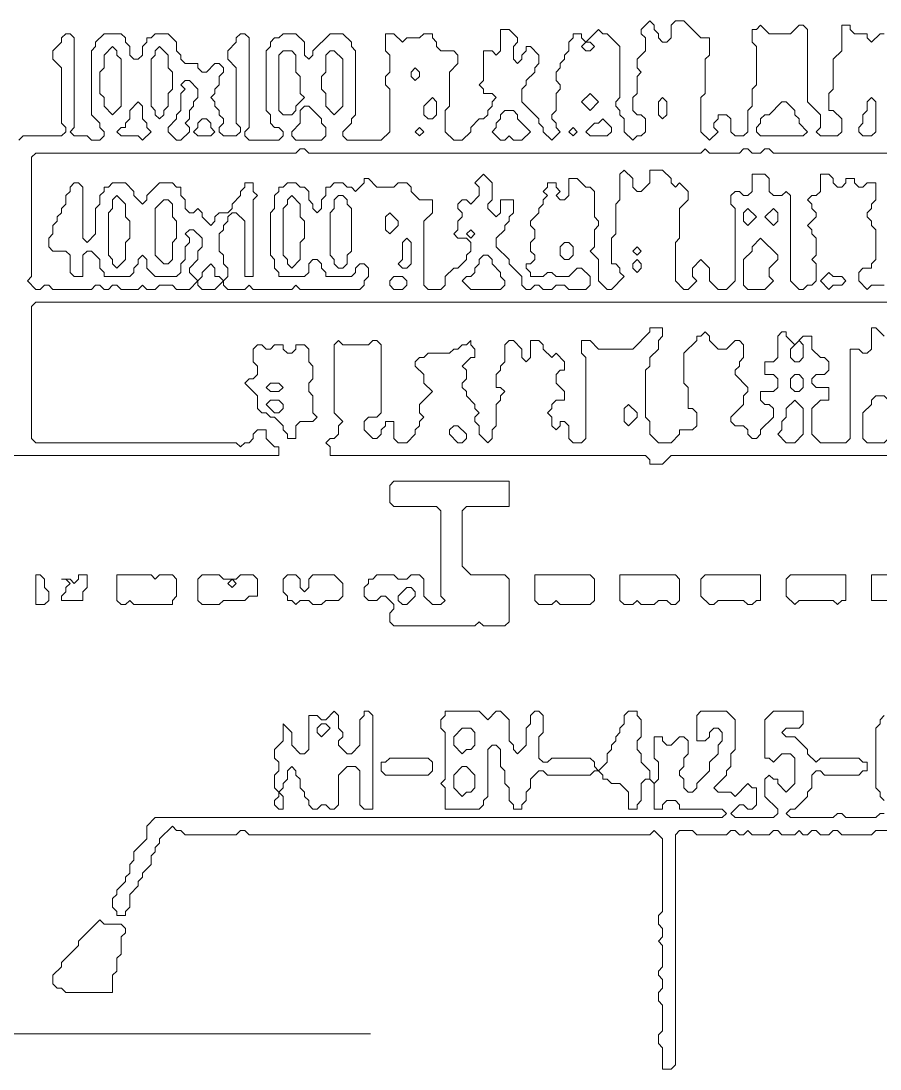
# Model space of a CAD drawing. Header units: millimetres. Extents: x 4 to 412, y 4 to 290.
# Drawn here: x 315.66 to 333.31, y 145.46 to 167 of the extents above; entities that cross this region are included whole.
import ezdxf

# ---------------------------------------------------------------- set-up
doc = ezdxf.new("R2010")
doc.units = ezdxf.units.MM
for name, color, linetype, lineweight in [('TRACE_CURVE', 6, 'Continuous', 0), ('TRACE_STRAIGHT', 5, 'Continuous', 0), ('TRACE_TEXT_SYMBOL', 6, 'Continuous', 0)]:
    doc.layers.add(name, color=color, linetype=linetype, lineweight=lineweight)

msp = doc.modelspace()

# ---------------------------------------------------------------- linework, layer by layer
at = {"layer": 'TRACE_CURVE', "color": 6}
for points in [[(331.819, 166.829), (331.732, 166.917), (331.644, 166.917), (331.469, 166.742), (331.031, 166.742), (330.856, 166.917), (330.768, 166.829), (330.681, 166.829), (330.681, 166.566), (330.768, 166.479), (330.768, 165.691), (330.681, 165.603), (330.681, 165.253), (330.593, 165.165), (330.593, 164.727), (330.505, 164.64), (330.33, 164.64), (330.243, 164.727), (330.243, 164.99), (330.155, 165.078), (329.98, 165.078), (329.98, 164.99), (329.892, 164.902), (329.892, 164.815), (329.98, 164.727), (329.805, 164.552), (329.63, 164.727), (329.63, 165.428), (329.717, 165.515), (329.717, 166.216), (329.805, 166.304), (329.805, 166.654), (329.63, 166.654), (329.279, 167.004), (329.104, 167.004), (329.017, 166.917), (329.017, 166.654), (328.929, 166.566), (328.842, 166.566), (328.754, 166.654), (328.754, 166.742), (328.666, 166.829), (328.666, 166.917), (328.579, 167.004), (328.404, 166.829), (328.404, 166.742), (328.491, 166.654), (328.491, 166.391), (328.316, 166.216), (328.316, 166.041), (328.404, 165.953), (328.316, 165.866), (328.316, 165.515), (328.229, 165.428), (328.229, 165.165), (328.316, 165.078), (328.404, 165.078), (328.491, 164.99), (328.491, 164.727), (328.404, 164.64), (328.316, 164.64), (328.229, 164.552), (328.053, 164.727), (328.053, 164.99)], [(328.053, 164.99), (327.966, 165.078), (327.966, 165.165), (327.878, 165.253), (327.878, 165.34), (327.966, 165.428), (327.966, 166.479), (327.703, 166.742), (327.616, 166.742), (327.528, 166.829), (327.265, 166.566), (327.178, 166.654), (327.178, 166.742), (327.003, 166.742), (327.003, 166.654), (326.915, 166.566), (326.915, 166.391), (326.827, 166.304), (326.827, 166.216), (326.74, 166.128), (326.74, 166.041), (326.652, 165.953), (326.652, 165.778), (326.74, 165.691), (326.74, 165.603), (326.652, 165.515), (326.652, 165.165), (326.565, 165.078), (326.565, 164.99), (326.652, 164.902), (326.652, 164.815), (326.74, 164.727), (326.565, 164.552), (326.389, 164.727), (326.389, 164.815), (326.302, 164.902), (326.302, 164.99), (325.952, 165.34), (325.952, 165.603), (326.039, 165.691), (326.039, 165.778), (326.214, 165.953), (326.214, 166.041), (326.302, 166.128), (326.302, 166.304), (326.127, 166.479), (326.039, 166.479), (326.039, 166.391), (325.952, 166.304), (325.952, 166.216), (325.864, 166.128), (325.776, 166.216), (325.776, 166.479), (325.864, 166.566), (325.864, 166.654), (325.689, 166.829), (325.514, 166.829), (325.514, 166.391), (325.426, 166.304), (325.339, 166.391), (325.163, 166.391), (325.163, 165.778), (325.076, 165.691), (325.163, 165.603)], [(333.395, 166.742), (333.308, 166.742), (333.133, 166.566), (333.045, 166.654), (333.045, 166.742), (332.782, 166.742), (332.695, 166.829), (332.695, 166.917), (332.52, 166.917), (332.52, 166.391), (332.345, 166.216), (332.345, 165.603), (332.257, 165.515), (332.257, 165.165), (332.345, 165.165), (332.52, 164.99), (332.52, 164.727), (332.432, 164.64), (332.082, 164.64), (331.994, 164.727), (332.082, 164.815), (332.082, 165.078), (331.819, 165.34), (331.819, 166.829)], [(317.807, 166.654), (317.72, 166.742), (317.369, 166.742), (317.194, 166.566), (317.194, 166.479), (317.107, 166.391), (317.107, 165.078), (317.282, 164.902), (317.282, 164.815), (317.369, 164.727), (317.369, 164.64), (317.282, 164.552), (317.107, 164.552), (317.019, 164.64), (316.756, 164.64), (316.669, 164.727), (316.756, 164.815), (316.756, 166.654), (316.669, 166.742), (316.581, 166.742), (316.494, 166.654), (316.494, 166.566), (316.318, 166.391), (316.318, 166.216), (316.494, 166.041), (316.494, 164.902), (316.581, 164.815), (316.581, 164.727), (316.494, 164.64), (315.705, 164.64), (315.618, 164.552)], [(320.697, 165.165), (320.785, 165.078), (320.785, 164.902), (320.872, 164.815), (320.96, 164.815), (321.047, 164.727), (321.047, 164.64), (320.96, 164.552), (320.347, 164.552), (320.259, 164.64), (320.259, 164.727), (320.347, 164.815), (320.347, 166.654), (320.259, 166.742), (320.172, 166.742), (320.084, 166.654), (320.084, 166.566), (319.909, 166.391), (319.909, 166.216), (320.084, 166.041), (320.084, 164.902), (320.172, 164.815), (320.172, 164.727), (320.084, 164.64), (319.821, 164.64), (319.734, 164.727), (319.734, 164.815), (319.821, 164.902), (319.821, 164.99), (319.734, 165.078), (319.734, 165.165), (319.646, 165.253), (319.646, 165.34), (319.559, 165.428), (319.646, 165.515), (319.646, 165.603), (319.734, 165.691), (319.734, 165.866), (319.821, 165.953), (319.821, 166.041), (319.734, 166.128), (319.646, 166.128), (319.471, 165.953), (319.384, 165.953), (319.296, 166.041), (319.296, 166.128), (319.033, 166.128), (318.946, 166.216), (318.946, 166.304), (318.858, 166.391), (318.858, 166.566), (318.683, 166.742), (318.42, 166.742), (318.333, 166.654), (318.245, 166.654), (318.245, 166.566), (318.157, 166.479), (318.157, 166.304), (318.07, 166.216), (317.982, 166.216), (317.895, 166.304), (317.895, 166.479), (317.807, 166.566), (317.807, 166.654)], [(325.163, 165.603), (325.163, 165.515), (325.339, 165.515), (325.426, 165.428), (325.339, 165.34), (325.339, 165.253), (325.251, 165.165), (325.251, 165.078), (325.163, 164.99), (325.076, 164.99), (324.901, 164.815), (324.901, 164.727), (324.726, 164.552), (324.55, 164.552), (324.375, 164.727), (324.375, 165.165), (324.463, 165.253), (324.463, 165.953), (324.638, 166.128), (324.638, 166.304), (324.55, 166.391), (324.288, 166.391), (324.2, 166.479), (324.2, 166.566), (324.113, 166.654), (324.113, 166.742), (323.937, 166.742), (323.85, 166.654), (323.587, 166.654), (323.5, 166.566), (323.324, 166.742), (323.149, 166.742), (323.149, 166.391), (323.237, 166.304), (323.237, 165.953), (323.149, 165.866), (323.149, 165.691), (323.237, 165.603), (323.237, 164.727), (323.062, 164.552), (322.361, 164.552), (322.273, 164.64), (322.273, 164.727), (322.449, 164.902), (322.449, 164.99), (322.536, 165.078), (322.536, 166.391), (322.449, 166.479), (322.449, 166.566), (322.273, 166.742), (322.011, 166.742), (321.66, 166.391), (321.66, 166.304), (321.573, 166.216), (321.485, 166.304), (321.485, 166.566), (321.31, 166.742), (321.047, 166.742), (320.96, 166.654), (320.872, 166.654), (320.785, 166.566), (320.785, 166.479), (320.697, 166.391), (320.697, 165.165)], [(321.31, 164.289), (321.398, 164.377), (321.485, 164.377), (321.573, 164.289), (329.63, 164.289), (329.717, 164.377), (329.805, 164.289), (330.418, 164.289), (330.505, 164.377), (330.593, 164.377), (330.681, 164.289), (330.856, 164.289), (330.943, 164.377), (331.031, 164.377), (331.118, 164.289), (339.438, 164.289)], [(317.282, 162.1), (317.282, 161.925), (317.369, 161.837), (317.369, 161.75), (317.895, 161.75), (317.982, 161.837), (317.982, 161.925), (318.07, 162.012), (318.07, 162.1), (318.157, 162.188), (318.245, 162.1), (318.245, 161.925), (318.42, 161.75), (318.858, 161.75), (318.946, 161.837), (318.946, 162.012), (319.033, 162.1), (319.033, 162.363), (319.121, 162.45), (319.121, 162.538), (319.033, 162.626), (319.121, 162.713), (319.208, 162.713), (319.384, 162.538), (319.384, 162.363), (319.296, 162.275), (319.296, 162.1), (319.121, 161.925), (319.121, 161.837), (319.296, 161.662), (319.121, 161.487), (318.858, 161.487), (318.771, 161.575), (318.508, 161.575), (318.42, 161.487), (318.245, 161.487), (318.157, 161.575), (318.07, 161.487), (317.72, 161.487), (317.632, 161.575), (317.544, 161.575), (317.457, 161.487), (317.369, 161.487), (317.282, 161.575), (317.194, 161.575), (317.107, 161.487), (316.318, 161.487), (316.231, 161.575), (316.143, 161.575), (316.056, 161.487), (315.968, 161.487), (315.793, 161.662), (315.881, 161.75), (315.881, 164.202), (315.968, 164.289), (321.31, 164.289)], [(325.776, 163.063), (325.776, 163.326), (325.514, 163.326), (325.514, 163.063), (325.426, 162.976), (325.251, 163.151), (325.251, 163.239), (325.339, 163.326), (325.339, 163.676), (325.163, 163.852), (324.988, 163.676), (325.076, 163.589), (325.076, 163.414), (324.901, 163.239), (324.813, 163.326), (324.726, 163.326), (324.638, 163.239), (324.638, 163.151), (324.726, 163.063), (324.726, 162.976), (324.638, 162.888), (324.638, 162.713), (324.55, 162.626), (324.638, 162.538), (324.813, 162.538), (324.901, 162.45), (324.901, 162.275), (324.813, 162.188), (324.813, 162.1), (324.638, 161.925), (324.55, 161.925), (324.375, 161.75), (324.375, 161.575), (324.288, 161.487), (324.025, 161.487), (323.937, 161.575), (323.937, 162.888), (324.113, 163.063), (324.113, 163.326), (323.85, 163.326), (323.675, 163.501), (323.675, 163.589), (323.587, 163.676), (323.412, 163.676), (323.324, 163.589), (322.974, 163.589), (322.799, 163.764), (322.711, 163.764), (322.711, 163.676), (322.536, 163.501), (322.449, 163.589), (322.361, 163.589), (322.273, 163.676), (322.098, 163.676), (322.011, 163.589), (321.923, 163.589), (321.923, 163.414), (321.836, 163.326), (321.836, 163.151), (321.748, 163.063), (321.66, 163.151), (321.66, 163.239), (321.573, 163.326), (321.573, 163.501)], [(327.44, 162.976), (327.44, 163.501), (327.353, 163.589), (327.265, 163.589), (327.09, 163.764), (326.915, 163.764), (326.915, 163.414), (326.827, 163.326), (326.74, 163.326), (326.652, 163.414), (326.74, 163.501), (326.652, 163.589), (326.652, 163.676), (326.477, 163.676), (326.477, 163.589), (326.389, 163.501), (326.477, 163.414), (326.389, 163.326), (326.389, 163.239), (326.302, 163.151), (326.302, 163.063), (326.127, 162.888), (326.127, 162.801), (326.214, 162.713), (326.214, 162.538), (326.127, 162.45), (326.127, 162.275), (326.214, 162.188), (326.214, 162.1), (326.127, 162.012), (326.039, 162.012), (326.039, 161.925), (326.127, 161.837), (326.127, 161.75), (326.389, 161.75), (326.477, 161.837), (326.565, 161.837), (326.652, 161.75), (326.915, 161.75), (327.09, 161.925), (327.178, 161.925), (327.353, 161.75), (327.353, 161.575), (327.265, 161.487), (326.915, 161.487), (326.827, 161.575), (326.652, 161.575), (326.565, 161.487), (326.389, 161.487), (326.302, 161.575), (326.214, 161.575), (326.127, 161.487), (326.039, 161.487), (325.952, 161.575), (325.952, 161.75), (325.689, 162.012), (325.689, 162.1), (325.426, 162.363), (325.426, 162.538), (325.601, 162.713), (325.601, 162.801), (325.689, 162.888), (325.689, 162.976), (325.776, 163.063)], [(331.381, 163.501), (331.294, 163.414), (331.118, 163.414), (331.031, 163.501), (331.031, 163.764), (330.943, 163.852), (330.681, 163.852), (330.681, 163.501), (330.593, 163.414), (330.505, 163.414), (330.418, 163.501), (330.33, 163.501), (330.243, 163.414), (330.243, 163.239), (330.33, 163.151), (330.33, 161.662), (330.155, 161.487), (329.98, 161.487), (329.805, 161.662), (329.805, 161.925), (329.63, 162.1), (329.455, 161.925), (329.455, 161.75), (329.542, 161.662), (329.367, 161.487), (329.279, 161.487), (329.104, 161.662), (329.104, 162.45), (329.192, 162.538), (329.192, 163.151), (329.367, 163.326), (329.367, 163.501), (329.192, 163.676), (329.104, 163.589), (329.017, 163.676), (329.017, 163.764), (328.842, 163.939), (328.579, 163.939), (328.579, 163.676), (328.404, 163.501), (328.316, 163.501), (328.229, 163.589), (328.229, 163.764), (328.053, 163.939), (327.966, 163.852), (327.966, 163.326), (327.878, 163.239), (327.878, 162.626), (327.791, 162.538), (327.791, 162.012), (327.878, 162.012), (327.966, 161.925), (327.966, 161.837), (328.053, 161.75), (327.791, 161.487), (327.703, 161.487), (327.528, 161.662), (327.528, 162.1), (327.353, 162.275), (327.44, 162.363), (327.44, 162.713), (327.528, 162.801), (327.528, 162.888), (327.44, 162.976)], [(333.395, 161.575), (333.133, 161.575), (333.045, 161.487), (332.87, 161.662), (332.87, 161.837), (332.958, 161.925), (333.133, 161.925), (333.133, 162.012), (333.22, 162.1), (333.22, 162.713), (333.133, 162.801), (333.133, 162.888), (333.045, 162.976), (333.045, 163.063), (333.133, 163.151), (333.133, 163.239), (333.22, 163.326), (333.22, 163.676), (333.045, 163.676), (332.958, 163.589), (332.87, 163.589), (332.782, 163.676), (332.782, 163.764), (332.607, 163.764), (332.607, 163.676), (332.52, 163.589), (332.432, 163.589), (332.345, 163.676), (332.345, 163.764), (332.257, 163.852), (332.082, 163.852), (332.082, 163.501), (331.994, 163.414), (331.907, 163.414), (331.819, 163.326), (331.907, 163.239), (331.907, 163.151), (331.994, 163.063), (331.994, 162.976), (331.819, 162.801), (331.907, 162.713), (331.907, 162.626), (331.994, 162.538), (331.994, 162.188), (331.907, 162.1), (331.994, 162.012), (331.994, 161.662), (331.907, 161.575), (331.819, 161.575), (331.732, 161.487), (331.644, 161.487), (331.469, 161.662), (331.469, 163.414), (331.381, 163.501)], [(320.259, 163.676), (320.259, 163.589), (320.172, 163.501), (320.172, 163.414), (319.997, 163.239), (319.997, 163.151), (319.909, 163.063), (319.734, 163.063), (319.646, 162.976), (319.646, 162.888), (319.559, 162.801), (319.384, 162.976), (319.384, 163.063), (319.296, 163.151), (319.208, 163.063), (319.121, 163.063), (319.033, 163.151), (319.033, 163.326), (318.946, 163.414), (318.946, 163.589), (318.858, 163.589), (318.771, 163.676), (318.508, 163.676), (318.245, 163.414), (318.245, 163.326), (318.157, 163.239), (317.982, 163.414), (317.982, 163.501), (317.807, 163.676), (317.544, 163.676), (317.457, 163.589), (317.369, 163.589), (317.369, 163.501), (317.282, 163.414), (317.282, 163.239), (317.194, 163.151), (317.194, 162.626), (317.019, 162.45), (316.931, 162.538), (316.931, 163.589), (316.844, 163.676), (316.756, 163.676), (316.669, 163.589), (316.669, 163.501), (316.581, 163.414), (316.581, 163.239), (316.494, 163.151), (316.494, 163.063), (316.406, 162.976), (316.406, 162.888), (316.318, 162.801), (316.318, 162.626), (316.231, 162.538), (316.231, 162.363), (316.318, 162.275), (316.581, 162.275), (316.669, 162.188), (316.669, 161.837), (316.756, 161.75), (316.931, 161.75), (316.931, 162.188), (317.019, 162.275), (317.107, 162.275), (317.282, 162.1)], [(321.573, 163.501), (321.485, 163.589), (321.398, 163.589), (321.31, 163.676), (321.135, 163.676), (321.047, 163.589), (320.96, 163.589), (320.96, 163.501), (320.872, 163.414), (320.872, 163.151), (320.785, 163.063), (320.785, 162.188), (320.872, 162.1), (320.872, 161.925), (320.96, 161.837), (320.96, 161.75), (321.485, 161.75), (321.573, 161.837), (321.573, 162.012), (321.66, 162.1), (321.748, 162.1), (321.836, 162.012), (321.836, 161.925), (321.923, 161.837), (321.923, 161.75), (322.449, 161.75), (322.536, 161.837), (322.536, 161.925), (322.624, 162.012), (322.711, 162.012), (322.799, 161.925), (322.799, 161.75), (322.711, 161.662), (322.711, 161.575), (322.624, 161.487), (321.398, 161.487), (321.31, 161.575), (321.223, 161.487), (320.434, 161.487), (320.347, 161.575), (320.259, 161.487), (319.909, 161.487), (319.821, 161.575), (319.821, 161.662), (319.909, 161.75), (319.909, 161.925), (319.821, 162.012), (319.821, 162.188), (319.734, 162.275), (319.734, 162.626), (319.821, 162.713), (319.821, 162.801), (319.909, 162.888), (319.909, 162.976), (319.997, 163.063), (320.084, 163.063), (320.259, 162.888), (320.259, 161.75), (320.434, 161.75), (320.434, 163.326), (320.522, 163.414), (320.434, 163.501), (320.434, 163.676), (320.259, 163.676)], [(314.742, 158.072), (320.96, 158.072), (320.96, 158.247), (320.872, 158.247), (320.697, 158.422), (320.697, 158.597), (320.522, 158.597), (320.434, 158.51), (320.434, 158.422), (320.347, 158.334), (320.259, 158.334), (320.172, 158.247), (320.084, 158.334), (315.968, 158.334), (315.881, 158.422), (315.881, 161.137), (315.968, 161.224), (346.006, 161.224)], [(334.271, 155.62), (333.133, 155.62), (333.133, 155.094), (333.833, 155.094)], [(326.127, 152.73), (326.127, 152.554), (326.039, 152.467), (326.039, 152.117), (325.864, 151.941), (325.776, 152.029), (325.776, 152.117), (325.689, 152.204), (325.689, 152.642), (325.514, 152.817), (325.426, 152.817), (325.251, 152.642), (325.076, 152.817), (324.375, 152.817), (324.375, 152.73), (324.288, 152.642), (324.288, 152.467), (324.375, 152.379), (324.375, 151.416), (324.288, 151.328), (324.375, 151.241), (324.375, 150.803), (325.076, 150.803), (325.163, 150.891), (325.163, 150.978), (325.251, 151.066), (325.251, 152.029), (325.339, 152.117), (325.426, 152.117), (325.514, 152.029), (325.514, 151.679), (325.601, 151.591), (325.601, 151.328), (325.689, 151.241), (325.689, 150.978), (325.776, 150.891), (325.776, 150.803), (325.952, 150.803), (325.952, 150.891), (326.039, 150.978), (326.039, 151.153), (326.127, 151.241), (326.127, 151.416), (326.302, 151.591), (326.389, 151.591), (326.477, 151.504), (327.353, 151.504), (327.44, 151.591), (327.528, 151.591), (327.616, 151.504), (327.616, 151.416), (327.703, 151.416), (327.791, 151.328), (327.966, 151.328), (328.141, 151.153), (328.141, 150.803), (328.316, 150.803), (328.316, 150.891), (328.404, 150.978), (328.404, 151.328), (328.491, 151.416), (328.579, 151.416), (328.666, 151.328), (328.666, 150.803)], [(330.068, 152.379), (330.068, 152.204), (329.98, 152.117), (329.98, 151.941), (329.805, 151.766), (329.805, 151.591), (329.542, 151.328), (329.542, 151.241), (329.455, 151.153), (329.367, 151.153), (329.279, 151.241), (329.279, 151.416), (329.192, 151.504), (329.192, 151.591), (329.279, 151.679), (329.279, 151.854), (329.367, 151.941), (329.367, 152.204), (329.279, 152.292), (329.192, 152.292), (329.017, 152.117), (328.929, 152.117), (328.842, 152.204), (328.842, 152.292), (328.666, 152.292), (328.666, 151.854), (328.754, 151.766), (328.754, 151.416), (328.666, 151.328), (328.579, 151.416), (328.579, 151.591), (328.404, 151.766), (328.404, 151.941), (328.316, 152.029), (328.316, 152.204), (328.404, 152.292), (328.404, 152.642), (328.316, 152.73), (328.316, 152.817), (328.141, 152.817), (328.053, 152.73), (328.053, 152.554), (327.966, 152.467), (327.966, 152.379), (327.878, 152.292), (327.878, 152.204), (327.791, 152.117), (327.791, 152.029), (327.703, 151.941), (327.703, 151.766), (327.528, 151.591), (327.44, 151.679), (327.44, 151.766), (327.353, 151.854), (326.565, 151.854), (326.477, 151.766), (326.389, 151.766), (326.302, 151.854), (326.302, 152.292), (326.389, 152.379), (326.389, 152.73), (326.302, 152.817), (326.214, 152.817), (326.127, 152.73)], [(333.045, 151.591), (333.045, 151.766), (332.958, 151.766), (332.87, 151.854), (332.082, 151.854), (331.994, 151.766), (331.819, 151.941), (331.819, 152.029), (331.556, 152.292), (331.381, 152.292), (331.294, 152.379), (331.381, 152.467), (331.644, 152.467), (331.732, 152.554), (331.732, 152.817), (331.118, 152.817), (330.943, 152.642), (330.943, 151.854), (331.031, 151.854), (331.118, 151.766), (331.294, 151.941), (331.469, 151.941), (331.556, 151.854), (331.556, 151.328), (331.381, 151.153), (331.206, 151.328), (331.206, 151.416), (331.118, 151.416), (331.031, 151.504), (330.943, 151.416), (330.943, 151.066), (331.206, 150.803), (331.206, 150.715), (331.118, 150.628), (330.33, 150.628), (330.243, 150.715), (330.418, 150.891), (330.505, 150.891), (330.593, 150.803), (330.681, 150.803), (330.768, 150.891), (330.768, 151.241), (330.681, 151.241), (330.593, 151.328), (330.33, 151.066), (330.243, 151.153), (329.98, 151.153), (329.892, 151.241), (330.155, 151.504), (330.155, 151.591), (330.243, 151.679), (330.243, 151.941), (330.33, 152.029), (330.33, 152.642), (330.155, 152.817), (329.63, 152.817), (329.542, 152.73), (329.542, 152.204), (329.717, 152.204), (329.805, 152.292), (329.805, 152.379), (329.892, 152.467), (329.98, 152.467), (330.068, 152.379)], [(333.395, 152.73), (333.308, 152.642), (333.308, 152.554), (333.22, 152.467), (333.22, 151.241), (333.308, 151.153), (333.308, 151.066), (333.395, 150.978)], [(333.395, 150.715), (333.308, 150.715), (333.22, 150.628), (332.607, 150.628), (332.52, 150.715), (332.432, 150.715), (332.345, 150.628), (331.469, 150.628), (331.381, 150.715), (331.469, 150.803), (331.556, 150.803), (331.819, 151.066), (331.819, 151.153), (331.907, 151.241), (331.907, 151.504), (331.994, 151.591), (332.082, 151.591), (332.169, 151.504), (332.87, 151.504), (332.958, 151.591), (333.045, 151.591)], [(328.666, 150.803), (328.842, 150.803), (328.842, 150.891), (328.929, 150.978), (329.104, 150.978), (329.192, 150.891), (329.192, 150.803), (330.068, 150.803), (330.155, 150.715), (330.068, 150.628), (318.42, 150.628), (318.245, 150.453), (318.245, 150.19), (317.982, 149.927), (317.982, 149.752), (317.895, 149.665), (317.895, 149.489), (317.807, 149.402), (317.807, 149.314), (317.632, 149.139), (317.632, 149.051), (317.544, 148.964), (317.544, 148.789), (317.632, 148.701), (317.632, 148.614), (317.807, 148.614), (317.807, 148.701), (317.895, 148.789), (317.895, 149.051), (318.07, 149.227), (318.07, 149.314), (318.157, 149.402), (318.157, 149.489), (318.333, 149.665), (318.333, 149.84), (318.42, 149.927), (318.42, 150.015), (318.508, 150.102), (318.508, 150.19), (318.771, 150.453), (318.858, 150.365), (318.946, 150.365), (319.033, 150.278), (320.084, 150.278), (320.172, 150.365), (320.259, 150.365), (320.347, 150.278), (328.579, 150.278), (328.666, 150.365), (328.842, 150.19), (328.842, 148.701), (328.754, 148.614), (328.754, 148.438), (328.842, 148.351), (328.842, 148.176), (328.754, 148.088), (328.842, 148.001), (328.842, 147.563), (328.754, 147.475), (328.754, 147.388), (328.842, 147.3), (328.842, 147.125), (328.754, 147.037), (328.754, 146.862)], [(328.754, 146.862), (328.842, 146.775), (328.842, 146.249), (328.754, 146.162), (328.754, 145.986), (328.842, 145.899), (328.842, 145.461), (329.017, 145.461), (329.104, 145.549), (329.104, 150.278), (329.192, 150.365), (329.455, 150.365), (329.542, 150.278), (330.155, 150.278), (330.243, 150.365), (330.33, 150.365), (330.418, 150.278), (330.505, 150.278), (330.593, 150.365), (330.681, 150.278), (331.031, 150.278), (331.118, 150.365), (331.206, 150.365), (331.294, 150.278), (331.556, 150.278), (331.644, 150.365), (331.732, 150.278), (331.819, 150.278), (331.907, 150.365), (331.994, 150.365), (332.082, 150.278), (332.257, 150.278), (332.345, 150.365), (332.432, 150.365), (332.52, 150.278), (333.133, 150.278), (333.22, 150.365), (333.483, 150.365)]]:
    msp.add_lwpolyline(points, dxfattribs=at)
for points in [[(327.178, 166.479), (327.265, 166.566), (327.353, 166.566), (327.44, 166.479), (327.353, 166.391), (327.265, 166.391)], [(317.544, 166.479), (317.632, 166.391), (317.632, 166.304), (317.72, 166.216), (317.72, 165.253), (317.544, 165.078), (317.369, 165.253), (317.369, 165.428), (317.282, 165.515), (317.282, 165.953), (317.369, 166.041), (317.369, 166.304)], [(318.42, 166.391), (318.508, 166.479), (318.683, 166.304), (318.683, 166.041), (318.771, 165.953), (318.771, 165.603), (318.683, 165.515), (318.683, 165.253), (318.595, 165.165), (318.595, 165.078), (318.508, 164.99), (318.42, 165.078), (318.42, 165.165), (318.333, 165.253), (318.333, 166.216), (318.42, 166.304)], [(320.96, 166.304), (321.047, 166.391), (321.223, 166.391), (321.31, 166.304), (321.31, 165.953), (321.398, 165.866), (321.398, 165.515), (321.485, 165.428), (321.31, 165.253), (321.31, 165.165), (321.223, 165.078), (321.047, 165.078), (320.96, 165.165)], [(321.923, 166.304), (322.011, 166.391), (322.098, 166.391), (322.273, 166.216), (322.273, 165.253), (322.098, 165.078), (321.923, 165.253), (321.923, 165.515), (321.836, 165.603), (321.836, 165.866), (321.923, 165.953)], [(323.675, 165.953), (323.762, 166.041), (323.85, 165.953), (323.85, 165.866), (323.762, 165.778), (323.675, 165.866)], [(318.946, 165.691), (319.033, 165.778), (319.121, 165.778), (319.296, 165.603), (319.296, 165.428), (319.208, 165.34), (319.208, 165.253), (319.121, 165.165), (319.121, 164.99), (319.033, 164.902), (319.121, 164.815), (319.121, 164.727), (318.946, 164.552), (318.858, 164.552), (318.683, 164.727), (318.683, 164.815), (318.858, 164.99), (318.858, 165.078), (318.946, 165.165), (318.946, 165.515), (319.033, 165.603)], [(327.353, 165.515), (327.528, 165.34), (327.353, 165.165), (327.178, 165.34)], [(318.07, 165.34), (318.157, 165.253), (318.157, 164.99), (318.245, 164.902), (318.245, 164.815), (318.333, 164.727), (318.157, 164.552), (318.07, 164.64), (317.72, 164.64), (317.632, 164.727), (317.72, 164.815), (317.807, 164.815), (317.807, 164.902), (317.895, 164.99), (317.895, 165.165)], [(321.398, 165.165), (321.485, 165.253), (321.573, 165.253), (321.836, 164.99), (321.836, 164.902), (321.923, 164.815), (321.923, 164.64), (321.836, 164.552), (321.31, 164.552), (321.223, 164.64), (321.223, 164.727), (321.398, 164.902)], [(324.113, 165.428), (324.2, 165.34), (324.2, 165.078), (324.113, 164.99), (324.025, 164.99), (323.937, 165.078), (323.937, 165.253)], [(328.754, 165.34), (328.842, 165.428), (328.929, 165.34), (328.929, 165.078), (328.842, 164.99), (328.754, 165.078)], [(331.294, 165.34), (331.381, 165.34), (331.556, 165.165), (331.556, 165.078), (331.644, 164.99), (331.644, 164.902), (331.819, 164.727), (331.732, 164.64), (330.856, 164.64), (330.768, 164.727), (330.768, 164.815), (330.856, 164.902), (330.856, 164.99), (330.943, 165.078), (331.031, 165.078)], [(333.045, 165.34), (333.133, 165.428), (333.22, 165.34), (333.22, 164.727), (333.133, 164.64), (332.958, 164.64), (332.87, 164.727), (332.87, 164.815), (332.958, 164.902), (332.958, 165.078), (333.045, 165.165)], [(325.514, 165.078), (325.601, 165.165), (325.776, 165.165), (325.864, 165.078), (325.864, 164.99), (326.127, 164.727), (325.952, 164.552), (325.776, 164.552), (325.689, 164.64), (325.601, 164.552), (325.514, 164.552), (325.339, 164.727), (325.426, 164.815), (325.426, 164.902), (325.514, 164.99)], [(319.296, 164.902), (319.384, 164.99), (319.471, 164.99), (319.559, 164.902), (319.559, 164.815), (319.646, 164.727), (319.559, 164.64), (319.296, 164.64), (319.208, 164.727), (319.296, 164.815)], [(323.762, 164.727), (323.85, 164.815), (323.937, 164.727), (323.85, 164.64)], [(326.915, 164.727), (327.003, 164.815), (327.09, 164.727), (327.003, 164.64)], [(327.528, 164.902), (327.616, 164.99), (327.791, 164.815), (327.791, 164.727), (327.703, 164.64), (327.353, 164.64), (327.265, 164.727), (327.44, 164.902)], [(317.544, 163.326), (317.632, 163.414), (317.807, 163.239), (317.807, 162.976), (317.895, 162.888), (317.895, 162.538), (317.807, 162.45), (317.807, 162.1), (317.632, 161.925), (317.544, 162.012), (317.544, 162.1), (317.457, 162.188), (317.457, 163.063), (317.544, 163.151)], [(318.595, 163.326), (318.683, 163.326), (318.771, 163.239), (318.771, 162.976), (318.858, 162.888), (318.858, 162.538), (318.771, 162.45), (318.771, 162.1), (318.683, 162.012), (318.595, 162.012), (318.42, 162.188), (318.42, 163.151)], [(321.135, 163.326), (321.223, 163.414), (321.398, 163.239), (321.398, 162.976), (321.485, 162.888), (321.485, 162.538), (321.398, 162.45), (321.398, 162.1), (321.223, 161.925), (321.135, 162.012), (321.135, 162.1), (321.047, 162.188), (321.047, 163.151), (321.135, 163.239)], [(322.098, 163.326), (322.186, 163.414), (322.273, 163.414), (322.361, 163.326), (322.361, 163.239), (322.449, 163.151), (322.449, 162.275), (322.361, 162.188), (322.361, 162.012), (322.273, 161.925), (322.186, 161.925), (322.098, 162.012), (322.098, 162.1), (322.011, 162.188), (322.011, 163.063), (322.098, 163.151)], [(330.505, 163.063), (330.593, 163.151), (330.768, 162.976), (330.593, 162.801), (330.505, 162.888)], [(331.118, 163.151), (331.206, 163.063), (331.206, 162.888), (331.118, 162.801), (330.943, 162.976)], [(323.149, 162.976), (323.237, 163.063), (323.412, 162.888), (323.412, 162.801), (323.237, 162.626), (323.149, 162.713)], [(324.813, 162.626), (324.901, 162.713), (324.988, 162.626), (324.901, 162.538)], [(323.5, 162.45), (323.587, 162.538), (323.675, 162.45), (323.675, 162.012), (323.587, 161.925), (323.5, 161.925), (323.412, 162.012), (323.5, 162.1)], [(326.74, 162.363), (326.827, 162.45), (326.915, 162.45), (327.003, 162.363), (327.003, 162.188), (326.915, 162.1), (326.827, 162.1), (326.74, 162.188)], [(330.856, 162.538), (331.206, 162.188), (331.206, 162.1), (331.031, 161.925), (331.031, 161.75), (331.118, 161.662), (330.943, 161.487), (330.593, 161.487), (330.505, 161.575), (330.505, 162.1), (330.681, 162.275), (330.681, 162.363)], [(328.229, 162.275), (328.316, 162.363), (328.404, 162.275), (328.316, 162.188)], [(319.559, 162.012), (319.646, 161.925), (319.646, 161.75), (319.734, 161.75), (319.821, 161.662), (319.646, 161.487), (319.384, 161.487), (319.296, 161.575), (319.296, 161.662), (319.384, 161.75), (319.384, 161.837)], [(325.076, 162.1), (325.163, 162.188), (325.251, 162.188), (325.339, 162.1), (325.339, 162.012), (325.514, 161.837), (325.514, 161.75), (325.601, 161.662), (325.601, 161.575), (325.514, 161.487), (324.901, 161.487), (324.726, 161.662), (324.813, 161.75), (324.901, 161.75), (324.988, 161.837), (324.988, 161.925), (325.076, 162.012)], [(328.229, 162.012), (328.316, 162.1), (328.404, 162.012), (328.404, 161.925), (328.316, 161.837), (328.229, 161.925)], [(332.257, 161.837), (332.345, 161.75), (332.52, 161.75), (332.607, 161.662), (332.52, 161.575), (332.345, 161.575), (332.257, 161.487), (332.082, 161.662)], [(323.237, 161.662), (323.324, 161.75), (323.5, 161.75), (323.587, 161.662), (323.587, 161.575), (323.5, 161.487), (323.324, 161.487), (323.237, 161.575)], [(324.726, 152.467), (324.901, 152.467), (324.988, 152.379), (324.988, 152.117), (324.901, 152.029), (324.813, 152.029), (324.726, 151.941), (324.55, 152.117), (324.55, 152.292)], [(324.726, 151.679), (324.813, 151.679), (324.988, 151.504), (324.988, 151.241), (324.901, 151.153), (324.813, 151.153), (324.726, 151.066), (324.55, 151.241), (324.55, 151.504)]]:
    msp.add_lwpolyline(points, close=True, dxfattribs=at)
at = {"layer": 'TRACE_STRAIGHT', "color": 5}
msp.add_line((299.284, 146.183), (322.843, 146.183), dxfattribs=at)
at = {"layer": 'TRACE_TEXT_SYMBOL', "color": 6}
for points in [[(329.279, 159.56), (329.367, 159.473), (329.367, 159.035), (329.455, 159.035), (329.542, 158.947), (329.542, 158.685), (329.455, 158.597), (329.192, 158.597), (329.192, 158.51), (329.017, 158.334), (328.754, 158.334), (328.579, 158.51), (328.579, 158.772), (328.491, 158.86), (328.491, 159.823), (328.579, 159.911), (328.579, 160.086), (328.754, 160.261), (328.754, 160.436), (328.842, 160.524), (328.842, 160.699), (328.579, 160.699), (328.579, 160.611), (328.229, 160.261), (327.528, 160.261), (327.353, 160.436), (327.178, 160.436), (327.178, 160.173), (327.265, 160.086), (327.265, 158.422), (327.178, 158.334), (327.003, 158.334), (326.915, 158.422), (326.915, 158.685), (326.827, 158.772), (326.74, 158.772), (326.74, 158.685), (326.652, 158.597), (326.565, 158.685), (326.565, 158.86), (326.477, 158.947), (326.565, 159.035), (326.565, 159.123), (326.652, 159.21), (326.827, 159.21), (326.827, 159.385), (326.652, 159.56), (326.652, 159.736), (326.74, 159.823), (326.827, 159.823), (326.827, 159.998), (326.652, 160.173), (326.565, 160.086), (326.389, 160.261), (326.389, 160.349), (326.302, 160.436), (326.127, 160.436), (326.127, 160.086), (326.039, 159.998), (325.952, 160.086), (325.952, 160.261), (325.776, 160.436), (325.689, 160.436), (325.601, 160.349)], [(332.257, 159.473), (331.994, 159.473), (331.907, 159.56), (331.907, 159.648), (331.994, 159.736), (332.169, 159.736), (332.257, 159.823), (332.257, 159.998), (332.169, 160.086), (332.082, 160.086), (331.907, 160.261), (331.907, 160.524), (331.732, 160.524), (331.556, 160.349), (331.381, 160.524), (331.381, 160.611), (331.294, 160.611), (331.206, 160.524), (331.206, 160.086), (331.118, 159.998), (330.943, 159.998), (330.943, 159.736), (331.118, 159.736), (331.206, 159.648), (331.206, 159.473), (331.118, 159.385), (330.856, 159.385), (330.856, 159.21), (330.943, 159.123), (331.031, 159.123), (331.118, 159.035), (331.118, 158.86), (330.856, 158.597), (330.856, 158.51), (330.768, 158.422), (330.681, 158.422), (330.593, 158.51), (330.593, 158.597), (330.505, 158.685), (330.33, 158.685), (330.243, 158.772), (330.243, 158.86), (330.505, 159.123), (330.505, 159.298), (330.593, 159.385), (330.593, 159.473), (330.33, 159.736), (330.33, 159.823), (330.418, 159.911), (330.418, 159.998), (330.505, 160.086), (330.505, 160.349), (330.418, 160.436), (330.33, 160.436), (330.155, 160.261), (329.98, 160.261), (329.805, 160.436), (329.805, 160.524), (329.717, 160.611), (329.63, 160.524), (329.542, 160.524), (329.542, 160.436), (329.279, 160.173), (329.279, 159.56)], [(333.395, 160.524), (333.22, 160.699), (333.133, 160.699), (333.133, 160.261), (333.045, 160.173), (332.958, 160.173), (332.87, 160.261), (332.695, 160.261), (332.695, 158.422), (332.607, 158.334), (332.082, 158.334), (331.907, 158.51), (331.907, 159.035), (332.082, 159.21), (332.257, 159.21), (332.257, 159.473)], [(322.887, 158.422), (322.711, 158.597), (322.711, 158.772), (322.799, 158.86), (322.974, 158.86), (323.062, 158.947), (323.062, 160.349), (322.974, 160.436), (322.887, 160.436), (322.799, 160.349), (322.273, 160.349), (322.186, 160.436), (322.098, 160.349), (322.098, 158.947), (322.273, 158.772), (322.186, 158.685), (322.186, 158.51), (322.098, 158.422), (322.011, 158.422), (321.923, 158.334), (322.011, 158.247), (322.011, 158.072), (328.491, 158.072), (328.579, 157.984), (328.579, 157.896), (328.842, 157.896), (329.017, 158.072), (340.839, 158.072)], [(325.601, 160.349), (325.601, 159.998), (325.514, 159.911), (325.514, 159.823), (325.426, 159.736), (325.426, 159.473), (325.514, 159.473), (325.601, 159.385), (325.514, 159.298), (325.514, 159.21), (325.426, 159.123), (325.426, 158.685), (325.339, 158.597), (325.339, 158.422), (325.251, 158.334), (325.076, 158.51), (325.076, 158.685), (324.988, 158.772), (324.988, 158.86), (325.076, 158.947), (324.988, 159.035), (324.988, 159.123), (324.813, 159.298), (324.813, 159.385), (324.726, 159.473), (324.726, 159.56), (324.813, 159.648), (324.813, 159.823), (324.726, 159.911), (324.901, 160.086), (324.988, 160.086), (324.988, 160.261), (324.901, 160.349), (324.901, 160.436), (324.813, 160.349), (324.726, 160.349), (324.638, 160.261), (324.55, 160.261), (324.463, 160.173), (324.025, 160.173), (323.937, 160.086), (323.85, 160.086), (323.762, 159.998), (323.762, 159.911), (323.937, 159.736), (323.937, 159.56), (324.113, 159.385), (323.85, 159.123), (323.85, 158.947), (323.937, 158.86), (323.85, 158.772), (323.85, 158.685), (323.762, 158.597), (323.762, 158.51), (323.587, 158.334), (323.412, 158.334), (323.324, 158.422), (323.324, 158.772), (323.149, 158.772), (323.149, 158.685), (323.062, 158.597), (323.062, 158.51), (322.974, 158.422), (322.887, 158.422)], [(322.098, 152.817), (321.923, 152.642), (321.836, 152.642), (321.748, 152.73), (321.573, 152.73), (321.573, 152.029), (321.485, 151.941), (321.398, 151.941), (321.223, 152.117), (321.223, 152.379), (321.047, 152.554), (321.047, 152.204), (320.872, 152.029), (320.872, 151.854), (320.96, 151.766), (320.96, 151.591), (320.872, 151.504), (320.872, 151.241), (320.96, 151.153), (320.96, 151.066), (320.872, 150.978), (320.872, 150.891), (320.96, 150.803), (321.047, 150.803), (321.047, 151.066), (320.96, 151.153), (321.047, 151.241), (321.047, 151.328), (321.135, 151.416), (321.135, 151.591), (321.223, 151.679), (321.31, 151.591), (321.31, 151.504), (321.398, 151.416), (321.398, 151.241), (321.485, 151.153), (321.485, 151.066), (321.573, 150.978), (321.573, 150.891), (321.66, 150.803), (321.748, 150.803), (321.836, 150.891), (321.923, 150.891), (322.011, 150.803), (322.098, 150.803), (322.186, 150.891), (322.186, 151.504), (322.361, 151.679), (322.536, 151.679), (322.624, 151.591), (322.624, 150.891), (322.711, 150.803), (322.887, 150.803), (322.887, 152.73), (322.799, 152.817), (322.711, 152.817), (322.711, 152.73), (322.624, 152.642), (322.624, 152.117), (322.449, 151.941), (322.361, 151.941), (322.186, 152.117), (322.186, 152.204), (322.273, 152.292)], [(322.273, 152.292), (322.273, 152.379), (322.186, 152.467), (322.186, 152.73), (322.098, 152.817)]]:
    msp.add_lwpolyline(points, dxfattribs=at)
for points in [[(320.522, 160.349), (320.434, 160.261), (320.434, 159.998), (320.522, 159.911), (320.522, 159.736), (320.434, 159.648), (320.347, 159.648), (320.259, 159.56), (320.522, 159.298), (320.522, 159.035), (320.61, 158.947), (320.697, 158.947), (320.785, 158.86), (320.872, 158.86), (321.047, 158.685), (321.047, 158.597), (321.135, 158.51), (321.135, 158.422), (321.31, 158.422), (321.31, 158.685), (321.398, 158.772), (321.66, 158.772), (321.748, 158.86), (321.66, 158.947), (321.66, 159.298), (321.573, 159.385), (321.573, 159.56), (321.66, 159.648), (321.66, 159.911), (321.573, 159.998), (321.573, 160.261), (321.485, 160.349), (321.31, 160.349), (321.31, 160.261), (321.223, 160.173), (321.135, 160.173), (321.047, 160.261), (321.047, 160.349), (320.872, 160.349), (320.785, 160.261), (320.697, 160.261), (320.61, 160.349)], [(331.644, 160.436), (331.732, 160.349), (331.732, 160.086), (331.644, 159.998), (331.556, 159.998), (331.469, 160.086), (331.469, 160.261)], [(331.469, 159.648), (331.556, 159.736), (331.644, 159.736), (331.732, 159.648), (331.732, 159.473), (331.644, 159.385), (331.556, 159.385), (331.469, 159.473)], [(320.697, 159.473), (320.785, 159.56), (320.96, 159.56), (321.047, 159.473), (320.96, 159.385), (320.785, 159.385)], [(320.697, 159.123), (320.785, 159.21), (320.96, 159.21), (321.047, 159.123), (321.047, 159.035), (320.96, 158.947), (320.872, 158.947)], [(331.556, 159.21), (331.732, 159.035), (331.732, 158.51), (331.556, 158.334), (331.381, 158.334), (331.206, 158.51), (331.294, 158.597), (331.294, 158.772), (331.381, 158.86), (331.381, 159.035)], [(333.133, 159.21), (333.22, 159.298), (333.395, 159.298), (333.483, 159.21), (333.483, 159.123), (333.571, 159.035), (333.571, 158.86), (333.483, 158.772), (333.483, 158.422), (333.395, 158.334), (333.045, 158.334), (332.958, 158.422), (332.958, 158.947), (333.133, 159.123)], [(328.053, 159.035), (328.141, 159.123), (328.316, 158.947), (328.316, 158.86), (328.141, 158.685), (328.053, 158.772)], [(324.463, 158.597), (324.55, 158.685), (324.638, 158.685), (324.813, 158.51), (324.813, 158.422), (324.726, 158.334), (324.638, 158.334), (324.463, 158.51)], [(323.324, 157.546), (323.237, 157.459), (323.237, 157.108), (323.324, 157.021), (324.2, 157.021), (324.288, 156.933), (324.288, 155.182), (324.375, 155.094), (324.288, 155.007), (324.113, 155.007), (323.937, 155.182), (323.937, 155.532), (323.85, 155.62), (323.675, 155.62), (323.587, 155.532), (323.412, 155.532), (323.324, 155.62), (322.974, 155.62), (322.887, 155.532), (322.799, 155.532), (322.799, 155.444), (322.711, 155.357), (322.711, 155.182), (322.799, 155.094), (322.974, 155.094), (323.062, 155.182), (323.149, 155.182), (323.324, 155.007), (323.324, 154.919), (323.237, 154.831), (323.237, 154.656), (323.324, 154.569), (324.988, 154.569), (325.076, 154.656), (325.163, 154.569), (325.601, 154.569), (325.689, 154.656), (325.689, 155.532), (325.601, 155.62), (324.901, 155.62), (324.726, 155.795), (324.726, 156.933), (324.813, 157.021), (325.689, 157.021), (325.689, 157.546)], [(315.968, 155.62), (315.968, 155.007), (316.143, 155.007), (316.231, 155.094), (316.231, 155.269), (316.143, 155.357), (316.143, 155.532), (316.056, 155.62)], [(316.844, 155.62), (316.844, 155.532), (316.756, 155.444), (316.669, 155.532), (316.494, 155.532), (316.581, 155.532), (316.669, 155.444), (316.581, 155.357), (316.581, 155.269), (316.494, 155.182), (316.494, 155.094), (316.931, 155.094), (316.931, 155.269), (317.019, 155.357), (317.019, 155.62)], [(317.632, 155.62), (317.632, 155.094), (317.72, 155.007), (317.807, 155.007), (317.895, 155.094), (317.982, 155.007), (318.771, 155.007), (318.771, 155.094), (318.858, 155.182), (318.858, 155.532), (318.771, 155.62), (318.508, 155.62), (318.42, 155.532), (318.333, 155.62)], [(319.384, 155.62), (319.296, 155.532), (319.296, 155.094), (319.384, 155.007), (319.734, 155.007), (319.821, 155.094), (320.259, 155.094), (320.347, 155.182), (320.522, 155.182), (320.522, 155.532), (320.434, 155.62), (320.172, 155.62), (320.084, 155.532), (319.821, 155.532), (319.734, 155.62)], [(321.135, 155.62), (321.047, 155.532), (321.047, 155.269), (321.135, 155.182), (321.135, 155.094), (321.223, 155.094), (321.31, 155.007), (321.398, 155.094), (321.573, 155.094), (321.66, 155.007), (321.836, 155.007), (321.923, 155.094), (322.186, 155.094), (322.273, 155.182), (322.273, 155.444), (322.098, 155.62), (321.66, 155.62), (321.573, 155.532), (321.573, 155.357), (321.485, 155.269), (321.398, 155.357), (321.398, 155.532), (321.31, 155.62)], [(326.214, 155.62), (326.214, 155.094), (326.302, 155.007), (326.565, 155.007), (326.652, 155.094), (326.74, 155.007), (327.353, 155.007), (327.44, 155.094), (327.44, 155.532), (327.353, 155.62)], [(327.966, 155.62), (327.966, 155.094), (328.053, 155.007), (328.229, 155.007), (328.316, 155.094), (328.404, 155.007), (328.666, 155.007), (328.754, 155.094), (328.929, 155.094), (329.017, 155.007), (329.104, 155.007), (329.192, 155.094), (329.192, 155.532), (329.104, 155.62)], [(329.717, 155.62), (329.63, 155.532), (329.63, 155.182), (329.805, 155.007), (329.892, 155.007), (329.98, 155.094), (330.505, 155.094), (330.593, 155.007), (330.681, 155.007), (330.768, 155.094), (330.856, 155.094), (330.856, 155.62)], [(331.469, 155.62), (331.381, 155.532), (331.381, 155.182), (331.556, 155.007), (331.644, 155.094), (332.345, 155.094), (332.432, 155.007), (332.52, 155.094), (332.607, 155.094), (332.607, 155.62)], [(319.909, 155.444), (319.997, 155.532), (320.084, 155.444), (319.997, 155.357)], [(323.587, 155.357), (323.675, 155.357), (323.762, 155.269), (323.762, 155.182), (323.587, 155.007), (323.5, 155.007), (323.412, 155.094), (323.412, 155.182)], [(321.748, 152.467), (321.836, 152.554), (321.923, 152.554), (322.011, 152.467), (321.836, 152.292), (321.748, 152.379)], [(323.237, 151.854), (323.149, 151.766), (323.062, 151.766), (323.062, 151.591), (323.149, 151.504), (324.025, 151.504), (324.113, 151.591), (324.113, 151.766), (324.025, 151.854)], [(317.282, 148.526), (316.844, 148.088), (316.844, 148.001), (316.494, 147.65), (316.494, 147.563), (316.318, 147.388), (316.318, 147.212), (316.406, 147.125), (316.494, 147.125), (316.581, 147.037), (317.544, 147.037), (317.544, 147.388), (317.632, 147.475), (317.632, 147.738), (317.72, 147.825), (317.72, 148.176), (317.807, 148.263), (317.807, 148.351), (317.72, 148.438), (317.369, 148.438)]]:
    msp.add_lwpolyline(points, close=True, dxfattribs=at)

doc.saveas('drawing.dxf')
